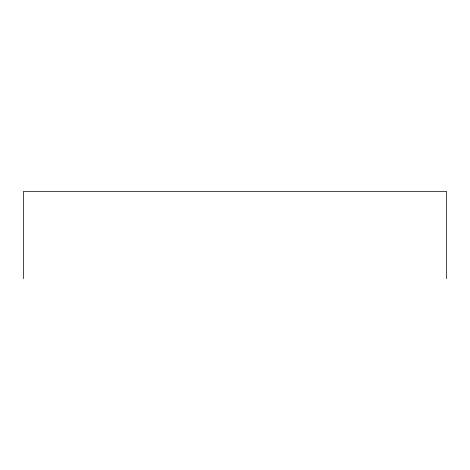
<?xml version="1.0" encoding="UTF-8"?>
<svg xmlns="http://www.w3.org/2000/svg" width="470" height="470" viewBox="0 0 470 470"><rect width="100%" height="100%" fill="white"/><g stroke="black" fill="none" stroke-linecap="round" stroke-linejoin="round"><path stroke-width="0.7" d="M446.5 278.61L446.5 191.39L23.5 191.39L23.5 278.61"/></g></svg>
